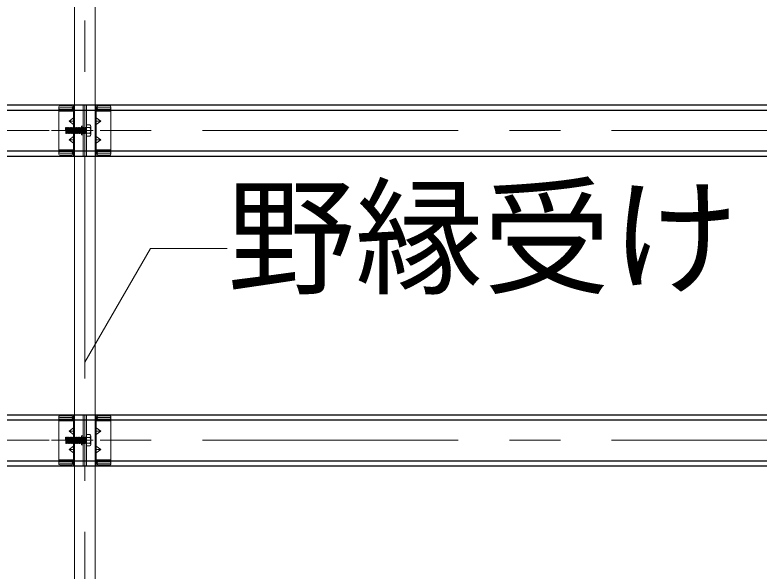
# Model space of a CAD drawing. Units: millimetres, scale not verified. Extents: x -9750 to 9750, y -6984 to 6875.
# Drawn here: x -4101 to -3373, y -4465 to -3921 of the extents above; entities that cross this region are included whole.
import ezdxf
from ezdxf.enums import TextEntityAlignment as Align

# ---------------------------------------------------------------- set-up
doc = ezdxf.new("R2010")
doc.units = ezdxf.units.MM
doc.header["$LTSCALE"] = 50
doc.linetypes.add('CHAIN1', pattern=[8, 5, -1, 1, -1])
doc.linetypes.add('DASHED1', pattern=[1.8, 1.2, -0.6])
for name, color, linetype, lineweight in [('8-0_中心線', 4, 'CHAIN1', 9), ('8-2_野縁受け', 3, 'Continuous', 18), ('8-3_野縁', 2, 'Continuous', 25), ('8-6_文字', 3, 'Continuous', 18), ('8-A_クリップ', 7, 'Continuous', 18)]:
    doc.layers.add(name, color=color, linetype=linetype, lineweight=lineweight)
doc.styles.add('ＭＳ ゴシック', font='')
doc.styles.get('ＭＳ ゴシック').set_extended_font_data('MS Gothic')

msp = doc.modelspace()

# ---------------------------------------------------------------- linework, layer by layer
at = {"layer": '8-0_中心線'}
for p, q in [((-4032.19, -5076.83), (-4032.19, -1818.48)), ((-4317.19, -4034.29), (-1347.18, -4034.29)), ((-4064.9, -4034.29), (-4024.15, -4034.29)), ((-4317.19, -4337.29), (-1347.18, -4337.29)), ((-4064.9, -4337.29), (-4024.15, -4337.29))]:
    msp.add_line(p, q, dxfattribs=at)
at = {"layer": '8-2_野縁受け'}
for p, q in [((-4042.19, -5076.83), (-4042.19, -2028.54)), ((-4022.19, -5076.83), (-4022.19, -2028.54))]:
    msp.add_line(p, q, dxfattribs=at)
at = {"layer": '8-3_野縁'}
for p, q in [((-4317.19, -4009.29), (-1347.18, -4009.29)), ((-4317.19, -4014.28), (-1347.18, -4014.28)), ((-4317.19, -4054.29), (-1347.18, -4054.29)), ((-4317.19, -4059.29), (-1347.18, -4059.29)), ((-4317.19, -4312.29), (-1347.18, -4312.29)), ((-4317.19, -4317.29), (-1347.18, -4317.29)), ((-4317.19, -4357.29), (-1347.18, -4357.29)), ((-4317.19, -4362.29), (-1347.18, -4362.29))]:
    msp.add_line(p, q, dxfattribs=at)
at = {"layer": '8-6_文字', "color": 7}
for p, q in [((-4032.19, -4260.88), (-3967.93, -4149.59)), ((-3967.93, -4149.59), (-3892.93, -4149.59))]:
    msp.add_line(p, q, dxfattribs=at)
at = {"layer": '8-A_クリップ'}
for p, q in [((-4057.59, -4011.1), (-4057.59, -4034.29)), ((-4044.19, -4013.64), (-4057.59, -4013.64)), ((-4057.59, -4015.29), (-4044.19, -4015.29)), ((-4044.99, -4010.3), (-4056.79, -4010.3)), ((-4044.99, -4012.09), (-4056.79, -4012.09)), ((-4044.19, -4011.17), (-4044.19, -4015.29)), ((-4044.19, -4011.17), (-4044.19, -4015.29)), ((-4044.19, -4015.29), (-4043.19, -4015.29)), ((-4043.19, -4009.29), (-4043.19, -4034.29)), ((-4043.19, -4009.29), (-4032.19, -4009.29)), ((-4033.79, -4009.29), (-4033.79, -4034.29)), ((-4032.19, -4009.29), (-4032.19, -4034.29)), ((-4021.19, -4009.29), (-4032.19, -4009.29)), ((-4032.19, -4009.29), (-4032.19, -4034.29)), ((-4030.59, -4009.29), (-4030.59, -4034.29)), ((-4021.19, -4009.29), (-4021.19, -4034.29)), ((-4020.19, -4015.29), (-4021.19, -4015.29)), ((-4020.19, -4011.17), (-4020.19, -4015.29)), ((-4020.19, -4011.17), (-4020.19, -4015.29)), ((-4020.19, -4013.64), (-4006.79, -4013.64)), ((-4006.79, -4015.29), (-4020.19, -4015.29)), ((-4019.39, -4010.3), (-4007.59, -4010.3)), ((-4019.39, -4012.09), (-4007.59, -4012.09)), ((-4006.79, -4011.1), (-4006.79, -4034.29)), ((-4047.67, -4025.29), (-4043.19, -4022.04)), ((-4016.71, -4025.29), (-4021.19, -4022.04)), ((-4047.67, -4025.29), (-4043.19, -4028.54)), ((-4047.67, -4025.29), (-4043.19, -4025.29)), ((-4026.39, -4038.44), (-4026.39, -4030.13)), ((-4016.71, -4025.29), (-4021.19, -4028.54)), ((-4016.71, -4025.29), (-4021.19, -4025.29)), ((-4057.59, -4057.47), (-4057.59, -4034.29)), ((-4051.21, -4031.66), (-4050.84, -4031.28)), ((-4051.21, -4031.66), (-4050.84, -4036.91)), ((-4050.84, -4031.28), (-4050.46, -4031.66)), ((-4050.84, -4036.91), (-4050.46, -4037.28)), ((-4050.46, -4031.66), (-4050.09, -4036.91)), ((-4050.46, -4037.28), (-4050.09, -4036.91)), ((-4050.09, -4031.66), (-4049.71, -4036.91)), ((-4049.34, -4031.66), (-4048.96, -4036.91)), ((-4048.96, -4031.66), (-4048.59, -4036.91)), ((-4048.21, -4031.66), (-4047.84, -4036.91)), ((-4047.84, -4031.66), (-4047.46, -4036.91)), ((-4047.09, -4031.66), (-4046.71, -4036.91)), ((-4047.09, -4031.66), (-4046.71, -4031.66)), ((-4046.71, -4031.66), (-4046.34, -4031.28)), ((-4046.71, -4031.66), (-4046.34, -4036.91)), ((-4046.34, -4031.28), (-4045.96, -4031.66)), ((-4045.96, -4031.66), (-4045.59, -4036.91)), ((-4045.59, -4031.66), (-4045.21, -4036.91)), ((-4044.84, -4031.66), (-4044.46, -4036.91)), ((-4044.46, -4031.66), (-4044.09, -4036.91)), ((-4043.71, -4031.66), (-4043.34, -4036.91)), ((-4043.34, -4031.66), (-4042.96, -4036.91)), ((-4043.19, -4059.29), (-4043.19, -4034.29)), ((-4042.59, -4031.66), (-4042.21, -4036.91)), ((-4042.21, -4031.66), (-4041.84, -4036.91)), ((-4041.46, -4031.66), (-4041.09, -4036.91)), ((-4041.09, -4031.66), (-4040.71, -4036.91)), ((-4040.34, -4031.66), (-4039.96, -4036.91)), ((-4039.96, -4031.66), (-4039.59, -4036.91)), ((-4039.21, -4031.66), (-4038.84, -4036.91)), ((-4039.21, -4031.66), (-4038.84, -4031.66)), ((-4038.84, -4031.66), (-4038.46, -4031.28)), ((-4038.84, -4031.66), (-4038.46, -4036.91)), ((-4038.84, -4036.91), (-4038.46, -4036.91)), ((-4038.46, -4031.28), (-4038.09, -4031.66)), ((-4038.09, -4031.66), (-4037.71, -4036.91)), ((-4037.71, -4031.66), (-4037.34, -4036.91)), ((-4036.96, -4031.66), (-4036.59, -4036.91)), ((-4036.59, -4031.66), (-4036.21, -4036.91)), ((-4035.84, -4031.66), (-4035.46, -4036.91)), ((-4035.84, -4031.66), (-4035.46, -4031.66)), ((-4035.46, -4031.66), (-4035.39, -4031.59)), ((-4035.46, -4031.66), (-4035.39, -4032.71)), ((-4035.46, -4036.91), (-4035.39, -4036.91)), ((-4033.79, -4059.29), (-4033.79, -4034.29)), ((-4032.19, -4059.29), (-4032.19, -4034.29)), ((-4032.19, -4059.29), (-4032.19, -4034.29)), ((-4027.19, -4031.51), (-4030.59, -4031.51)), ((-4030.59, -4059.29), (-4030.59, -4034.29)), ((-4027.19, -4037.06), (-4030.59, -4037.06)), ((-4021.19, -4059.29), (-4021.19, -4034.29)), ((-4006.79, -4057.47), (-4006.79, -4034.29)), ((-4047.67, -4043.29), (-4043.19, -4040.04)), ((-4047.67, -4043.29), (-4043.19, -4046.54)), ((-4047.67, -4043.29), (-4043.19, -4043.29)), ((-4035.39, -4038.59), (-4033.79, -4038.59)), ((-4016.71, -4043.29), (-4021.19, -4040.04)), ((-4016.71, -4043.29), (-4021.19, -4046.54)), ((-4016.71, -4043.29), (-4021.19, -4043.29)), ((-4057.59, -4053.29), (-4044.19, -4053.29)), ((-4044.19, -4054.94), (-4057.59, -4054.94)), ((-4044.99, -4056.48), (-4056.79, -4056.48)), ((-4044.99, -4058.27), (-4056.79, -4058.27)), ((-4044.19, -4053.29), (-4043.19, -4053.29)), ((-4044.19, -4057.4), (-4044.19, -4053.29)), ((-4043.19, -4059.29), (-4032.19, -4059.29)), ((-4021.19, -4059.29), (-4032.19, -4059.29)), ((-4020.19, -4053.29), (-4021.19, -4053.29)), ((-4020.19, -4057.4), (-4020.19, -4053.29)), ((-4006.79, -4053.29), (-4020.19, -4053.29)), ((-4020.19, -4054.94), (-4006.79, -4054.94)), ((-4019.39, -4056.48), (-4007.59, -4056.48)), ((-4019.39, -4058.27), (-4007.59, -4058.27)), ((-4057.59, -4314.1), (-4057.59, -4337.29)), ((-4044.99, -4313.3), (-4056.79, -4313.3)), ((-4044.19, -4314.17), (-4044.19, -4318.29)), ((-4044.19, -4314.17), (-4044.19, -4318.29)), ((-4043.19, -4312.29), (-4043.19, -4337.29)), ((-4043.19, -4312.29), (-4032.19, -4312.29)), ((-4033.79, -4312.29), (-4033.79, -4337.29)), ((-4032.19, -4312.29), (-4032.19, -4337.29)), ((-4021.19, -4312.29), (-4032.19, -4312.29)), ((-4032.19, -4312.29), (-4032.19, -4337.29)), ((-4030.59, -4312.29), (-4030.59, -4337.29)), ((-4021.19, -4312.29), (-4021.19, -4337.29)), ((-4020.19, -4314.17), (-4020.19, -4318.29)), ((-4020.19, -4314.17), (-4020.19, -4318.29)), ((-4019.39, -4313.3), (-4007.59, -4313.3)), ((-4006.79, -4314.1), (-4006.79, -4337.29)), ((-4044.19, -4316.64), (-4057.59, -4316.64)), ((-4057.59, -4318.29), (-4044.19, -4318.29)), ((-4044.99, -4315.09), (-4056.79, -4315.09)), ((-4044.19, -4318.29), (-4043.19, -4318.29)), ((-4020.19, -4318.29), (-4021.19, -4318.29)), ((-4020.19, -4316.64), (-4006.79, -4316.64)), ((-4006.79, -4318.29), (-4020.19, -4318.29)), ((-4019.39, -4315.09), (-4007.59, -4315.09)), ((-4047.67, -4328.29), (-4043.19, -4325.04)), ((-4047.67, -4328.29), (-4043.19, -4331.54)), ((-4047.67, -4328.29), (-4043.19, -4328.29)), ((-4016.71, -4328.29), (-4021.19, -4325.04)), ((-4016.71, -4328.29), (-4021.19, -4331.54)), ((-4016.71, -4328.29), (-4021.19, -4328.29)), ((-4051.21, -4334.66), (-4050.84, -4334.29)), ((-4051.21, -4334.66), (-4050.84, -4339.91)), ((-4050.84, -4334.29), (-4050.46, -4334.66)), ((-4050.46, -4334.66), (-4050.09, -4339.91)), ((-4050.09, -4334.66), (-4049.71, -4339.91)), ((-4049.34, -4334.66), (-4048.96, -4339.91)), ((-4048.96, -4334.66), (-4048.59, -4339.91)), ((-4048.21, -4334.66), (-4047.84, -4339.91)), ((-4047.84, -4334.66), (-4047.46, -4339.91)), ((-4047.09, -4334.66), (-4046.71, -4339.91)), ((-4047.09, -4334.66), (-4046.71, -4334.66)), ((-4046.71, -4334.66), (-4046.34, -4334.29)), ((-4046.71, -4334.66), (-4046.34, -4339.91)), ((-4046.34, -4334.29), (-4045.96, -4334.66)), ((-4045.96, -4334.66), (-4045.59, -4339.91)), ((-4045.59, -4334.66), (-4045.21, -4339.91)), ((-4044.84, -4334.66), (-4044.46, -4339.91)), ((-4044.46, -4334.66), (-4044.09, -4339.91)), ((-4043.71, -4334.66), (-4043.34, -4339.91)), ((-4043.34, -4334.66), (-4042.96, -4339.91)), ((-4042.59, -4334.66), (-4042.21, -4339.91)), ((-4042.21, -4334.66), (-4041.84, -4339.91)), ((-4041.46, -4334.66), (-4041.09, -4339.91)), ((-4041.09, -4334.66), (-4040.71, -4339.91)), ((-4040.34, -4334.66), (-4039.96, -4339.91)), ((-4039.96, -4334.66), (-4039.59, -4339.91)), ((-4039.21, -4334.66), (-4038.84, -4339.91)), ((-4039.21, -4334.66), (-4038.84, -4334.66)), ((-4038.84, -4334.66), (-4038.46, -4334.29)), ((-4038.84, -4334.66), (-4038.46, -4339.91)), ((-4038.46, -4334.29), (-4038.09, -4334.66)), ((-4038.09, -4334.66), (-4037.71, -4339.91)), ((-4037.71, -4334.66), (-4037.34, -4339.91)), ((-4036.96, -4334.66), (-4036.59, -4339.91)), ((-4036.59, -4334.66), (-4036.21, -4339.91)), ((-4035.84, -4334.66), (-4035.46, -4339.91)), ((-4035.84, -4334.66), (-4035.46, -4334.66)), ((-4035.46, -4334.66), (-4035.39, -4334.58)), ((-4035.46, -4334.66), (-4035.39, -4335.71)), ((-4027.19, -4334.51), (-4030.59, -4334.51)), ((-4026.39, -4341.44), (-4026.39, -4333.13)), ((-4057.59, -4360.47), (-4057.59, -4337.29)), ((-4050.84, -4339.91), (-4050.46, -4340.29)), ((-4050.46, -4340.29), (-4050.09, -4339.91)), ((-4047.67, -4346.28), (-4043.19, -4343.03)), ((-4043.19, -4362.29), (-4043.19, -4337.29)), ((-4038.84, -4339.91), (-4038.46, -4339.91)), ((-4035.46, -4339.91), (-4035.39, -4339.91)), ((-4035.39, -4341.58), (-4033.79, -4341.58)), ((-4033.79, -4362.29), (-4033.79, -4337.29)), ((-4032.19, -4362.29), (-4032.19, -4337.29)), ((-4032.19, -4362.29), (-4032.19, -4337.29)), ((-4030.59, -4362.29), (-4030.59, -4337.29)), ((-4027.19, -4340.06), (-4030.59, -4340.06)), ((-4021.19, -4362.29), (-4021.19, -4337.29)), ((-4016.71, -4346.28), (-4021.19, -4343.03)), ((-4006.79, -4360.47), (-4006.79, -4337.29)), ((-4047.67, -4346.28), (-4043.19, -4349.53)), ((-4047.67, -4346.28), (-4043.19, -4346.28)), ((-4016.71, -4346.28), (-4021.19, -4349.53)), ((-4016.71, -4346.28), (-4021.19, -4346.28)), ((-4057.59, -4356.29), (-4044.19, -4356.29)), ((-4044.19, -4357.94), (-4057.59, -4357.94)), ((-4044.19, -4356.29), (-4043.19, -4356.29)), ((-4044.19, -4360.4), (-4044.19, -4356.29)), ((-4020.19, -4356.29), (-4021.19, -4356.29)), ((-4020.19, -4360.4), (-4020.19, -4356.29)), ((-4006.79, -4356.29), (-4020.19, -4356.29)), ((-4020.19, -4357.94), (-4006.79, -4357.94)), ((-4044.99, -4359.48), (-4056.79, -4359.48)), ((-4044.99, -4361.27), (-4056.79, -4361.27)), ((-4043.19, -4362.29), (-4032.19, -4362.29)), ((-4021.19, -4362.29), (-4032.19, -4362.29)), ((-4019.39, -4359.48), (-4007.59, -4359.48)), ((-4019.39, -4361.27), (-4007.59, -4361.27))]:
    msp.add_line(p, q, dxfattribs=at)
at = {"layer": '8-A_クリップ', "linetype": 'DASHED1'}
for p, q in [((-4035.39, -4031.28), (-4033.79, -4031.28)), ((-4035.39, -4031.59), (-4035.09, -4031.28)), ((-4035.39, -4037.29), (-4033.79, -4037.29)), ((-4035.09, -4031.28), (-4034.71, -4031.66)), ((-4034.71, -4031.66), (-4034.34, -4036.91)), ((-4034.34, -4031.66), (-4033.96, -4036.91)), ((-4033.59, -4031.66), (-4033.21, -4036.91)), ((-4033.21, -4031.66), (-4032.84, -4036.91)), ((-4032.46, -4031.66), (-4032.09, -4036.91)), ((-4032.09, -4031.66), (-4031.71, -4036.91)), ((-4031.34, -4031.66), (-4030.96, -4036.91)), ((-4030.96, -4031.66), (-4030.59, -4036.91)), ((-4030.96, -4036.91), (-4030.59, -4036.91)), ((-4030.59, -4031.28), (-4030.59, -4037.28)), ((-4035.39, -4334.29), (-4033.79, -4334.29)), ((-4035.39, -4334.58), (-4035.09, -4334.29)), ((-4035.09, -4334.29), (-4034.71, -4334.66)), ((-4034.71, -4334.66), (-4034.34, -4339.91)), ((-4034.34, -4334.66), (-4033.96, -4339.91)), ((-4033.59, -4334.66), (-4033.21, -4339.91)), ((-4033.21, -4334.66), (-4032.84, -4339.91)), ((-4032.46, -4334.66), (-4032.09, -4339.91)), ((-4032.09, -4334.66), (-4031.71, -4339.91)), ((-4031.34, -4334.66), (-4030.96, -4339.91)), ((-4030.96, -4334.66), (-4030.59, -4339.91)), ((-4030.59, -4334.29), (-4030.59, -4340.29)), ((-4035.39, -4340.29), (-4033.79, -4340.29)), ((-4030.96, -4339.91), (-4030.59, -4339.91))]:
    msp.add_line(p, q, dxfattribs=at)
at = {"layer": '8-A_クリップ'}
for points in [[(-4035.39, -4038.59), (-4035.39, -4029.99), (-4033.79, -4029.99)], [(-4027.19, -4039.83), (-4030.59, -4039.83), (-4030.59, -4028.74), (-4027.19, -4028.74)], [(-4050.46, -4031.66), (-4050.09, -4031.66), (-4049.71, -4031.28), (-4049.34, -4031.66)], [(-4050.09, -4036.91), (-4049.71, -4036.91), (-4049.34, -4037.28), (-4048.96, -4036.91)], [(-4049.34, -4031.66), (-4048.96, -4031.66), (-4048.59, -4031.28), (-4048.21, -4031.66)], [(-4048.96, -4036.91), (-4048.59, -4036.91), (-4048.21, -4037.28), (-4047.84, -4036.91)], [(-4048.21, -4031.66), (-4047.84, -4031.66), (-4047.46, -4031.28), (-4047.09, -4031.66)], [(-4047.84, -4036.91), (-4047.46, -4036.91), (-4047.09, -4037.28)], [(-4047.09, -4037.28), (-4046.71, -4036.91), (-4046.34, -4036.91)], [(-4046.34, -4036.91), (-4045.96, -4037.28), (-4045.59, -4036.91)], [(-4045.96, -4031.66), (-4045.59, -4031.66), (-4045.21, -4031.28), (-4044.84, -4031.66)], [(-4045.59, -4036.91), (-4045.21, -4036.91), (-4044.84, -4037.28), (-4044.46, -4036.91)], [(-4044.84, -4031.66), (-4044.46, -4031.66), (-4044.09, -4031.28), (-4043.71, -4031.66)], [(-4044.46, -4036.91), (-4044.09, -4036.91), (-4043.71, -4037.28), (-4043.34, -4036.91)], [(-4043.71, -4031.66), (-4043.34, -4031.66), (-4042.96, -4031.28), (-4042.59, -4031.66)], [(-4043.34, -4036.91), (-4042.96, -4036.91), (-4042.59, -4037.28), (-4042.21, -4036.91)], [(-4042.59, -4031.66), (-4042.21, -4031.66), (-4041.84, -4031.28), (-4041.46, -4031.66)], [(-4042.21, -4036.91), (-4041.84, -4036.91), (-4041.46, -4037.28), (-4041.09, -4036.91)], [(-4041.46, -4031.66), (-4041.09, -4031.66), (-4040.71, -4031.28), (-4040.34, -4031.66)], [(-4041.09, -4036.91), (-4040.71, -4036.91), (-4040.34, -4037.28), (-4039.96, -4036.91)], [(-4040.34, -4031.66), (-4039.96, -4031.66), (-4039.59, -4031.28), (-4039.21, -4031.66)], [(-4039.96, -4036.91), (-4039.59, -4036.91), (-4039.21, -4037.28), (-4038.84, -4036.91)], [(-4038.46, -4036.91), (-4038.09, -4037.28), (-4037.71, -4036.91)], [(-4038.09, -4031.66), (-4037.71, -4031.66), (-4037.34, -4031.28), (-4036.96, -4031.66)], [(-4037.71, -4036.91), (-4037.34, -4036.91), (-4036.96, -4037.28), (-4036.59, -4036.91)], [(-4036.96, -4031.66), (-4036.59, -4031.66), (-4036.21, -4031.28), (-4035.84, -4031.66)], [(-4036.59, -4036.91), (-4036.21, -4036.91), (-4035.84, -4037.28), (-4035.46, -4036.91)], [(-4050.46, -4334.66), (-4050.09, -4334.66), (-4049.71, -4334.29), (-4049.34, -4334.66)], [(-4049.34, -4334.66), (-4048.96, -4334.66), (-4048.59, -4334.29), (-4048.21, -4334.66)], [(-4048.21, -4334.66), (-4047.84, -4334.66), (-4047.46, -4334.29), (-4047.09, -4334.66)], [(-4045.96, -4334.66), (-4045.59, -4334.66), (-4045.21, -4334.29), (-4044.84, -4334.66)], [(-4044.84, -4334.66), (-4044.46, -4334.66), (-4044.09, -4334.29), (-4043.71, -4334.66)], [(-4043.71, -4334.66), (-4043.34, -4334.66), (-4042.96, -4334.29), (-4042.59, -4334.66)], [(-4042.59, -4334.66), (-4042.21, -4334.66), (-4041.84, -4334.29), (-4041.46, -4334.66)], [(-4041.46, -4334.66), (-4041.09, -4334.66), (-4040.71, -4334.29), (-4040.34, -4334.66)], [(-4040.34, -4334.66), (-4039.96, -4334.66), (-4039.59, -4334.29), (-4039.21, -4334.66)], [(-4038.09, -4334.66), (-4037.71, -4334.66), (-4037.34, -4334.29), (-4036.96, -4334.66)], [(-4036.96, -4334.66), (-4036.59, -4334.66), (-4036.21, -4334.29), (-4035.84, -4334.66)], [(-4035.39, -4341.58), (-4035.39, -4332.99), (-4033.79, -4332.99)], [(-4027.19, -4342.83), (-4030.59, -4342.83), (-4030.59, -4331.74), (-4027.19, -4331.74)], [(-4050.09, -4339.91), (-4049.71, -4339.91), (-4049.34, -4340.29), (-4048.96, -4339.91)], [(-4048.96, -4339.91), (-4048.59, -4339.91), (-4048.21, -4340.29), (-4047.84, -4339.91)], [(-4047.84, -4339.91), (-4047.46, -4339.91), (-4047.09, -4340.29)], [(-4047.09, -4340.29), (-4046.71, -4339.91), (-4046.34, -4339.91)], [(-4046.34, -4339.91), (-4045.96, -4340.29), (-4045.59, -4339.91)], [(-4045.59, -4339.91), (-4045.21, -4339.91), (-4044.84, -4340.29), (-4044.46, -4339.91)], [(-4044.46, -4339.91), (-4044.09, -4339.91), (-4043.71, -4340.29), (-4043.34, -4339.91)], [(-4043.34, -4339.91), (-4042.96, -4339.91), (-4042.59, -4340.29), (-4042.21, -4339.91)], [(-4042.21, -4339.91), (-4041.84, -4339.91), (-4041.46, -4340.29), (-4041.09, -4339.91)], [(-4041.09, -4339.91), (-4040.71, -4339.91), (-4040.34, -4340.29), (-4039.96, -4339.91)], [(-4039.96, -4339.91), (-4039.59, -4339.91), (-4039.21, -4340.29), (-4038.84, -4339.91)], [(-4038.46, -4339.91), (-4038.09, -4340.29), (-4037.71, -4339.91)], [(-4037.71, -4339.91), (-4037.34, -4339.91), (-4036.96, -4340.29), (-4036.59, -4339.91)], [(-4036.59, -4339.91), (-4036.21, -4339.91), (-4035.84, -4340.29), (-4035.46, -4339.91)]]:
    msp.add_lwpolyline(points, dxfattribs=at)
at = {"layer": '8-A_クリップ', "linetype": 'DASHED1'}
for points in [[(-4035.39, -4036.91), (-4035.09, -4036.91), (-4035.39, -4032.71)], [(-4035.09, -4036.91), (-4034.71, -4037.28), (-4034.34, -4036.91)], [(-4034.71, -4031.66), (-4034.34, -4031.66), (-4033.96, -4031.28), (-4033.59, -4031.66)], [(-4034.34, -4036.91), (-4033.96, -4036.91), (-4033.59, -4037.28), (-4033.21, -4036.91)], [(-4033.59, -4031.66), (-4033.21, -4031.66), (-4032.84, -4031.28), (-4032.46, -4031.66)], [(-4033.21, -4036.91), (-4032.84, -4036.91), (-4032.46, -4037.28), (-4032.09, -4036.91)], [(-4032.46, -4031.66), (-4032.09, -4031.66), (-4031.71, -4031.28), (-4031.34, -4031.66)], [(-4032.09, -4036.91), (-4031.71, -4036.91), (-4031.34, -4037.28), (-4030.96, -4036.91)], [(-4031.34, -4031.66), (-4030.96, -4031.66), (-4030.59, -4031.28)], [(-4035.39, -4339.91), (-4035.09, -4339.91), (-4035.39, -4335.71)], [(-4034.71, -4334.66), (-4034.34, -4334.66), (-4033.96, -4334.29), (-4033.59, -4334.66)], [(-4033.59, -4334.66), (-4033.21, -4334.66), (-4032.84, -4334.29), (-4032.46, -4334.66)], [(-4032.46, -4334.66), (-4032.09, -4334.66), (-4031.71, -4334.29), (-4031.34, -4334.66)], [(-4031.34, -4334.66), (-4030.96, -4334.66), (-4030.59, -4334.29)], [(-4035.09, -4339.91), (-4034.71, -4340.29), (-4034.34, -4339.91)], [(-4034.34, -4339.91), (-4033.96, -4339.91), (-4033.59, -4340.29), (-4033.21, -4339.91)], [(-4033.21, -4339.91), (-4032.84, -4339.91), (-4032.46, -4340.29), (-4032.09, -4339.91)], [(-4032.09, -4339.91), (-4031.71, -4339.91), (-4031.34, -4340.29), (-4030.96, -4339.91)]]:
    msp.add_lwpolyline(points, dxfattribs=at)
at = {"layer": '8-A_クリップ'}
for centre, radius, start, end in [((-4056.79, -4011.1), 0.8, 90, 180), ((-4056.79, -4012.89), 0.8, 90, 180), ((-4044.99, -4011.1), 0.8, 0, 90), ((-4044.99, -4012.89), 0.8, 0, 90), ((-4019.39, -4011.1), 0.8, 90, 180), ((-4019.39, -4012.89), 0.8, 90, 180), ((-4007.59, -4011.1), 0.8, 0, 90), ((-4007.59, -4012.89), 0.8, 0, 90), ((-4027.99, -4030.13), 1.6, 299.99998, 59.99998), ((-4031.59, -4034.29), 5.2, 327.79576, 32.20422), ((-4027.99, -4038.44), 1.6, 299.99998, 60), ((-4056.79, -4055.68), 0.8, 180, 270), ((-4056.79, -4057.47), 0.8, 180, 270), ((-4044.99, -4055.68), 0.8, 270, 0), ((-4044.99, -4057.47), 0.8, 270, 0), ((-4019.39, -4055.68), 0.8, 180, 270), ((-4019.39, -4057.47), 0.8, 180, 270), ((-4007.59, -4055.68), 0.8, 270, 0), ((-4007.59, -4057.47), 0.8, 270, 0), ((-4056.79, -4314.1), 0.8, 90, 180), ((-4044.99, -4314.1), 0.8, 0, 90), ((-4019.39, -4314.1), 0.8, 90, 180), ((-4007.59, -4314.1), 0.8, 0, 90), ((-4056.79, -4315.89), 0.8, 90, 180), ((-4044.99, -4315.89), 0.8, 0, 90), ((-4019.39, -4315.89), 0.8, 90, 180), ((-4007.59, -4315.89), 0.8, 0, 90), ((-4027.99, -4333.13), 1.6, 299.99998, 59.99998), ((-4031.59, -4337.28), 5.2, 327.79576, 32.20422), ((-4027.99, -4341.44), 1.6, 299.99998, 60), ((-4056.79, -4358.68), 0.8, 180, 270), ((-4056.79, -4360.47), 0.8, 180, 270), ((-4044.99, -4358.68), 0.8, 270, 0), ((-4044.99, -4360.47), 0.8, 270, 0), ((-4019.39, -4358.68), 0.8, 180, 270), ((-4019.39, -4360.47), 0.8, 180, 270), ((-4007.59, -4358.68), 0.8, 270, 0), ((-4007.59, -4360.47), 0.8, 270, 0)]:
    msp.add_arc(centre, radius, start, end, dxfattribs=at)

# ---------------------------------------------------------------- texts
at = {"layer": '8-6_文字', "color": 7, "style": 'ＭＳ ゴシック'}
msp.add_text('野縁受け', height=91.64, dxfattribs=at).set_placement((-3892.93, -4212.09), align=Align.BOTTOM_LEFT)

doc.saveas('drawing.dxf')
